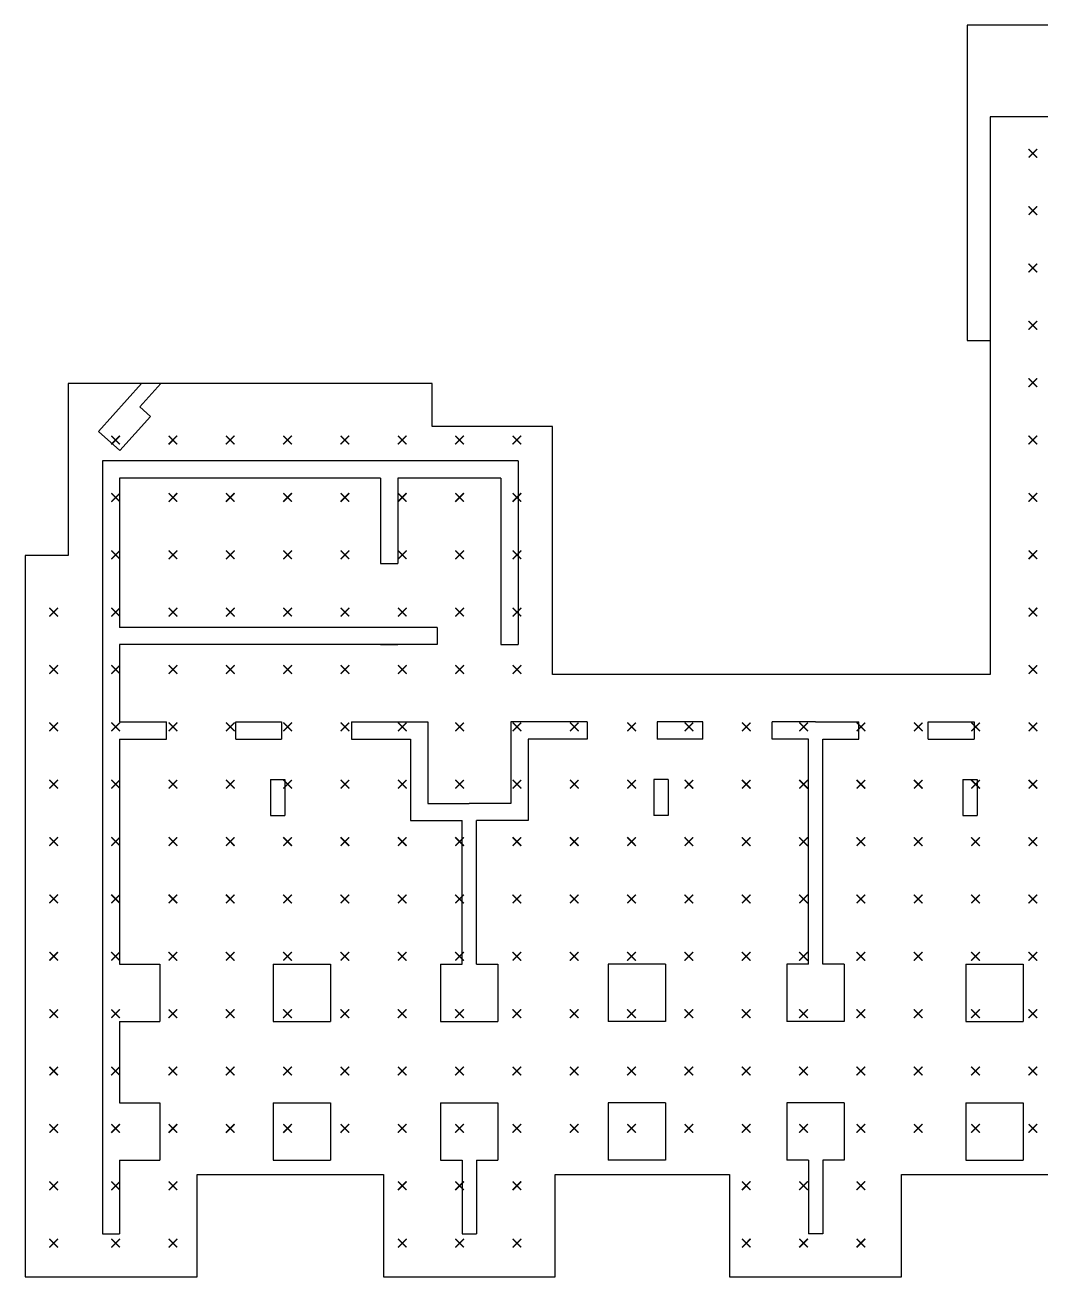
# Model space of a CAD drawing. Header units: millimetres. Extents: x 262481 to 2519995, y -394348 to 364571.
# Drawn here: x 348190 to 365912, y -131568 to -109743 of the extents above; entities that cross this region are included whole.
import ezdxf

# ---------------------------------------------------------------- set-up
doc = ezdxf.new("R2010")
doc.units = ezdxf.units.MM
doc.header["$LTSCALE"] = 65
for name, color, linetype in [('BARR', 1, 'Continuous'), ('DIM', 7, 'Continuous'), ('XREBAR', 1, 'Continuous')]:
    doc.layers.add(name, color=color, linetype=linetype)

msp = doc.modelspace()

# ---------------------------------------------------------------- linework, layer by layer
at = {"color": 3, "linetype": 'ByBlock'}
msp.add_lwpolyline([(366140.3, -111342.9), (365025.3, -111342.9), (365025.3, -121067.9), (357390.3, -121067.9), (357390.3, -116742.9), (355290.3, -116742.9), (355290.3, -115992.9), (348940.3, -115992.9), (348940.3, -118992.9), (348190.3, -118992.9), (348190.3, -131567.9), (351190.3, -131567.9), (351190.3, -129782.9), (354440.3, -129782.9), (354440.3, -131567.9), (357440.3, -131567.9), (357440.3, -129782.9), (360480.3, -129782.9), (360480.3, -131567.9), (363480.3, -131567.9), (363480.3, -129782.9), (366520.3, -129782.9)], dxfattribs=at)
at = {"layer": 'BARR', "color": 2}
msp.add_lwpolyline([(369140.3, -109742.9), (364625.3, -109742.9), (364625.3, -115242.9), (365025.3, -115242.9), (365025.3, -121067.9), (357390.3, -121067.9), (357390.3, -116742.9), (355290.3, -116742.9), (355290.3, -115992.9), (348940.3, -115992.9), (348940.3, -118992.9), (348190.3, -118992.9), (348190.3, -131567.9), (351190.3, -131567.9), (351190.3, -129782.9), (354440.3, -129782.9), (354440.3, -131567.9), (357440.3, -131567.9), (357440.3, -129782.9), (360480.3, -129782.9), (360480.3, -131567.9), (363480.3, -131567.9), (363480.3, -129782.9), (366520.3, -129782.9)], dxfattribs=at)
at = {"layer": 'DIM', "color": 5}
for p, q in [((350224.6, -115992.9), (349473.7, -116826.8)), ((350561, -115992.9), (350194.8, -116399.6)), ((350380.6, -116566.9), (350194.8, -116399.6)), ((349845.3, -117161.4), (350380.6, -116566.9)), ((349473.7, -116826.8), (349845.3, -117161.4)), ((349540.3, -117342.9), (349540.3, -130817.9)), ((356790.3, -117342.9), (349540.3, -117342.9)), ((356790.3, -117342.9), (356790.3, -120542.9)), ((354390.3, -117642.9), (349840.3, -117642.9)), ((349840.3, -117642.9), (349840.3, -120242.9)), ((354390.3, -117642.9), (354390.3, -119132.9)), ((356490.3, -117642.9), (354690.3, -117642.9)), ((354690.3, -117642.9), (354690.3, -119132.9)), ((356490.3, -117642.9), (356490.3, -120542.9)), ((354390.3, -119132.9), (354690.3, -119132.9)), ((355380.3, -120242.9), (349840.3, -120242.9)), ((355380.3, -120242.9), (355380.3, -120542.9)), ((355380.3, -120542.9), (349840.3, -120542.9)), ((349840.3, -120542.9), (349840.3, -121892.9)), ((354390.3, -120542.9), (354690.3, -120542.9)), ((356490.3, -120542.9), (356790.3, -120542.9)), ((349840.3, -121892.9), (350655.3, -121892.9)), ((350655.3, -122192.9), (350655.3, -121892.9)), ((351865.3, -122192.9), (351865.3, -121892.9)), ((351865.3, -121892.9), (352665.3, -121892.9)), ((352665.3, -121892.9), (352665.3, -122192.9)), ((353885.3, -121892.9), (353885.3, -122192.9)), ((353885.3, -121892.9), (355215.3, -121892.9)), ((355215.3, -121892.9), (355215.3, -123312.9)), ((357995.3, -121892.9), (356665.3, -121892.9)), ((356665.3, -121892.9), (356665.3, -123312.9)), ((357995.3, -121892.9), (357995.3, -122192.9)), ((359215.3, -121892.9), (359215.3, -122192.9)), ((360015.3, -121892.9), (359215.3, -121892.9)), ((360015.3, -122192.9), (360015.3, -121892.9)), ((361225.3, -122192.9), (361225.3, -121892.9)), ((361980.3, -121892.9), (361225.3, -121892.9)), ((361980.3, -121892.9), (362735.3, -121892.9)), ((362735.3, -122192.9), (362735.3, -121892.9)), ((363945.3, -122192.9), (363945.3, -121892.9)), ((363945.3, -121892.9), (364745.3, -121892.9)), ((364745.3, -121892.9), (364745.3, -122192.9)), ((349840.3, -122192.9), (350655.3, -122192.9)), ((349840.3, -122192.9), (349840.3, -126112.9)), ((351865.3, -122192.9), (352665.3, -122192.9)), ((353885.3, -122192.9), (354915.3, -122192.9)), ((354915.3, -122192.9), (354915.3, -123612.9)), ((357995.3, -122192.9), (356965.3, -122192.9)), ((356965.3, -122192.9), (356965.3, -123612.9)), ((360015.3, -122192.9), (359215.3, -122192.9)), ((361855.3, -122192.9), (361225.3, -122192.9)), ((361855.3, -126112.9), (361855.3, -122192.9)), ((362105.3, -126112.9), (362105.3, -122192.9)), ((362105.3, -122192.9), (362735.3, -122192.9)), ((363945.3, -122192.9), (364745.3, -122192.9)), ((352470.3, -122892.9), (352470.3, -123522.9)), ((352470.3, -122892.9), (352720.3, -122892.9)), ((352720.3, -122892.9), (352720.3, -123522.9)), ((359160.3, -122892.9), (359160.3, -123522.9)), ((359410.3, -122892.9), (359160.3, -122892.9)), ((359410.3, -122892.9), (359410.3, -123522.9)), ((364550.3, -122892.9), (364550.3, -123522.9)), ((364550.3, -122892.9), (364800.3, -122892.9)), ((364800.3, -122892.9), (364800.3, -123522.9)), ((352470.3, -123522.9), (352720.3, -123522.9)), ((355215.3, -123312.9), (355940.3, -123312.9)), ((356665.3, -123312.9), (355940.3, -123312.9)), ((359410.3, -123522.9), (359160.3, -123522.9)), ((364550.3, -123522.9), (364800.3, -123522.9)), ((354915.3, -123612.9), (355815.3, -123612.9)), ((355815.3, -126112.9), (355815.3, -123612.9)), ((356065.3, -126112.9), (356065.3, -123612.9)), ((356965.3, -123612.9), (356065.3, -123612.9)), ((349840.3, -126112.9), (350540.3, -126112.9)), ((350540.3, -126112.9), (350540.3, -127112.9)), ((352520.3, -126112.9), (353520.3, -126112.9)), ((352520.3, -126112.9), (352520.3, -127112.9)), ((353520.3, -126112.9), (353520.3, -127112.9)), ((355440.3, -126112.9), (355815.3, -126112.9)), ((355440.3, -126112.9), (355440.3, -127112.9)), ((356065.3, -126112.9), (356440.3, -126112.9)), ((356440.3, -126112.9), (356440.3, -127112.9)), ((359360.3, -126112.9), (358360.3, -126112.9)), ((358360.3, -126112.9), (358360.3, -127112.9)), ((359360.3, -126112.9), (359360.3, -127112.9)), ((361855.3, -126112.9), (361480.3, -126112.9)), ((361480.3, -126112.9), (361480.3, -127112.9)), ((362480.3, -126112.9), (362105.3, -126112.9)), ((362480.3, -126112.9), (362480.3, -127112.9)), ((364600.3, -126112.9), (365600.3, -126112.9)), ((364600.3, -126112.9), (364600.3, -127112.9)), ((365600.3, -126112.9), (365600.3, -127112.9)), ((349840.3, -127112.9), (349840.3, -128532.9)), ((349840.3, -127112.9), (350540.3, -127112.9)), ((352520.3, -127112.9), (353520.3, -127112.9)), ((355440.3, -127112.9), (356440.3, -127112.9)), ((359360.3, -127112.9), (358360.3, -127112.9)), ((362480.3, -127112.9), (361480.3, -127112.9)), ((364600.3, -127112.9), (365600.3, -127112.9)), ((349840.3, -128532.9), (350540.3, -128532.9)), ((350540.3, -128532.9), (350540.3, -129532.9)), ((352520.3, -128532.9), (353520.3, -128532.9)), ((352520.3, -128532.9), (352520.3, -129532.9)), ((353520.3, -128532.9), (353520.3, -129532.9)), ((355440.3, -128532.9), (356440.3, -128532.9)), ((355440.3, -128532.9), (355440.3, -129532.9)), ((356440.3, -128532.9), (356440.3, -129532.9)), ((359360.3, -128532.9), (358360.3, -128532.9)), ((358360.3, -128532.9), (358360.3, -129532.9)), ((359360.3, -128532.9), (359360.3, -129532.9)), ((362480.3, -128532.9), (361480.3, -128532.9)), ((361480.3, -128532.9), (361480.3, -129532.9)), ((362480.3, -128532.9), (362480.3, -129532.9)), ((364600.3, -128532.9), (365600.3, -128532.9)), ((364600.3, -128532.9), (364600.3, -129532.9)), ((365600.3, -128532.9), (365600.3, -129532.9)), ((349840.3, -129532.9), (349840.3, -130817.9)), ((349840.3, -129532.9), (350540.3, -129532.9)), ((352520.3, -129532.9), (353520.3, -129532.9)), ((355440.3, -129532.9), (355815.3, -129532.9)), ((355815.3, -129532.9), (355815.3, -130817.9)), ((356065.3, -129532.9), (356065.3, -130817.9)), ((356065.3, -129532.9), (356440.3, -129532.9)), ((359360.3, -129532.9), (358360.3, -129532.9)), ((361855.3, -129532.9), (361480.3, -129532.9)), ((361855.3, -129532.9), (361855.3, -130817.9)), ((362105.3, -129532.9), (362105.3, -130817.9)), ((362480.3, -129532.9), (362105.3, -129532.9)), ((364600.3, -129532.9), (365600.3, -129532.9)), ((349540.3, -130817.9), (349840.3, -130817.9)), ((355815.3, -130817.9), (356065.3, -130817.9)), ((362105.3, -130817.9), (361855.3, -130817.9))]:
    msp.add_line(p, q, dxfattribs=at)
at = {"layer": 'XREBAR', "color": 11, "linetype": 'Continuous', "ltscale": 4.95765e-09, "const_width": 25}
for points in [[(365695.3, -112052.9), (365845.3, -111902.9), (365770.3, -111977.9), (365695.3, -111902.9), (365845.3, -112052.9)], [(365695.3, -113052.9), (365845.3, -112902.9), (365770.3, -112977.9), (365695.3, -112902.9), (365845.3, -113052.9)], [(365695.3, -114052.9), (365845.3, -113902.9), (365770.3, -113977.9), (365695.3, -113902.9), (365845.3, -114052.9)], [(365695.3, -115052.9), (365845.3, -114902.9), (365770.3, -114977.9), (365695.3, -114902.9), (365845.3, -115052.9)], [(365695.3, -116052.9), (365845.3, -115902.9), (365770.3, -115977.9), (365695.3, -115902.9), (365845.3, -116052.9)], [(349695.3, -117052.9), (349845.3, -116902.9), (349770.3, -116977.9), (349695.3, -116902.9), (349845.3, -117052.9)], [(350695.3, -117052.9), (350845.3, -116902.9), (350770.3, -116977.9), (350695.3, -116902.9), (350845.3, -117052.9)], [(351695.3, -117052.9), (351845.3, -116902.9), (351770.3, -116977.9), (351695.3, -116902.9), (351845.3, -117052.9)], [(352695.3, -117052.9), (352845.3, -116902.9), (352770.3, -116977.9), (352695.3, -116902.9), (352845.3, -117052.9)], [(353695.3, -117052.9), (353845.3, -116902.9), (353770.3, -116977.9), (353695.3, -116902.9), (353845.3, -117052.9)], [(354695.3, -117052.9), (354845.3, -116902.9), (354770.3, -116977.9), (354695.3, -116902.9), (354845.3, -117052.9)], [(355695.3, -117052.9), (355845.3, -116902.9), (355770.3, -116977.9), (355695.3, -116902.9), (355845.3, -117052.9)], [(356695.3, -117052.9), (356845.3, -116902.9), (356770.3, -116977.9), (356695.3, -116902.9), (356845.3, -117052.9)], [(365695.3, -117052.9), (365845.3, -116902.9), (365770.3, -116977.9), (365695.3, -116902.9), (365845.3, -117052.9)], [(349695.3, -118052.9), (349845.3, -117902.9), (349770.3, -117977.9), (349695.3, -117902.9), (349845.3, -118052.9)], [(350695.3, -118052.9), (350845.3, -117902.9), (350770.3, -117977.9), (350695.3, -117902.9), (350845.3, -118052.9)], [(351695.3, -118052.9), (351845.3, -117902.9), (351770.3, -117977.9), (351695.3, -117902.9), (351845.3, -118052.9)], [(352695.3, -118052.9), (352845.3, -117902.9), (352770.3, -117977.9), (352695.3, -117902.9), (352845.3, -118052.9)], [(353695.3, -118052.9), (353845.3, -117902.9), (353770.3, -117977.9), (353695.3, -117902.9), (353845.3, -118052.9)], [(354695.3, -118052.9), (354845.3, -117902.9), (354770.3, -117977.9), (354695.3, -117902.9), (354845.3, -118052.9)], [(355695.3, -118052.9), (355845.3, -117902.9), (355770.3, -117977.9), (355695.3, -117902.9), (355845.3, -118052.9)], [(356695.3, -118052.9), (356845.3, -117902.9), (356770.3, -117977.9), (356695.3, -117902.9), (356845.3, -118052.9)], [(365695.3, -118052.9), (365845.3, -117902.9), (365770.3, -117977.9), (365695.3, -117902.9), (365845.3, -118052.9)], [(349695.3, -119052.9), (349845.3, -118902.9), (349770.3, -118977.9), (349695.3, -118902.9), (349845.3, -119052.9)], [(350695.3, -119052.9), (350845.3, -118902.9), (350770.3, -118977.9), (350695.3, -118902.9), (350845.3, -119052.9)], [(351695.3, -119052.9), (351845.3, -118902.9), (351770.3, -118977.9), (351695.3, -118902.9), (351845.3, -119052.9)], [(352695.3, -119052.9), (352845.3, -118902.9), (352770.3, -118977.9), (352695.3, -118902.9), (352845.3, -119052.9)], [(353695.3, -119052.9), (353845.3, -118902.9), (353770.3, -118977.9), (353695.3, -118902.9), (353845.3, -119052.9)], [(354695.3, -119052.9), (354845.3, -118902.9), (354770.3, -118977.9), (354695.3, -118902.9), (354845.3, -119052.9)], [(355695.3, -119052.9), (355845.3, -118902.9), (355770.3, -118977.9), (355695.3, -118902.9), (355845.3, -119052.9)], [(356695.3, -119052.9), (356845.3, -118902.9), (356770.3, -118977.9), (356695.3, -118902.9), (356845.3, -119052.9)], [(365695.3, -119052.9), (365845.3, -118902.9), (365770.3, -118977.9), (365695.3, -118902.9), (365845.3, -119052.9)], [(348615.3, -120052.9), (348765.3, -119902.9), (348690.3, -119977.9), (348615.3, -119902.9), (348765.3, -120052.9)], [(349695.3, -120052.9), (349845.3, -119902.9), (349770.3, -119977.9), (349695.3, -119902.9), (349845.3, -120052.9)], [(350695.3, -120052.9), (350845.3, -119902.9), (350770.3, -119977.9), (350695.3, -119902.9), (350845.3, -120052.9)], [(351695.3, -120052.9), (351845.3, -119902.9), (351770.3, -119977.9), (351695.3, -119902.9), (351845.3, -120052.9)], [(352695.3, -120052.9), (352845.3, -119902.9), (352770.3, -119977.9), (352695.3, -119902.9), (352845.3, -120052.9)], [(353695.3, -120052.9), (353845.3, -119902.9), (353770.3, -119977.9), (353695.3, -119902.9), (353845.3, -120052.9)], [(354695.3, -120052.9), (354845.3, -119902.9), (354770.3, -119977.9), (354695.3, -119902.9), (354845.3, -120052.9)], [(355695.3, -120052.9), (355845.3, -119902.9), (355770.3, -119977.9), (355695.3, -119902.9), (355845.3, -120052.9)], [(356695.3, -120052.9), (356845.3, -119902.9), (356770.3, -119977.9), (356695.3, -119902.9), (356845.3, -120052.9)], [(365695.3, -120052.9), (365845.3, -119902.9), (365770.3, -119977.9), (365695.3, -119902.9), (365845.3, -120052.9)], [(348615.3, -121052.9), (348765.3, -120902.9), (348690.3, -120977.9), (348615.3, -120902.9), (348765.3, -121052.9)], [(349695.3, -121052.9), (349845.3, -120902.9), (349770.3, -120977.9), (349695.3, -120902.9), (349845.3, -121052.9)], [(350695.3, -121052.9), (350845.3, -120902.9), (350770.3, -120977.9), (350695.3, -120902.9), (350845.3, -121052.9)], [(351695.3, -121052.9), (351845.3, -120902.9), (351770.3, -120977.9), (351695.3, -120902.9), (351845.3, -121052.9)], [(352695.3, -121052.9), (352845.3, -120902.9), (352770.3, -120977.9), (352695.3, -120902.9), (352845.3, -121052.9)], [(353695.3, -121052.9), (353845.3, -120902.9), (353770.3, -120977.9), (353695.3, -120902.9), (353845.3, -121052.9)], [(354695.3, -121052.9), (354845.3, -120902.9), (354770.3, -120977.9), (354695.3, -120902.9), (354845.3, -121052.9)], [(355695.3, -121052.9), (355845.3, -120902.9), (355770.3, -120977.9), (355695.3, -120902.9), (355845.3, -121052.9)], [(356695.3, -121052.9), (356845.3, -120902.9), (356770.3, -120977.9), (356695.3, -120902.9), (356845.3, -121052.9)], [(365695.3, -121052.9), (365845.3, -120902.9), (365770.3, -120977.9), (365695.3, -120902.9), (365845.3, -121052.9)], [(348615.3, -122052.9), (348765.3, -121902.9), (348690.3, -121977.9), (348615.3, -121902.9), (348765.3, -122052.9)], [(349695.3, -122052.9), (349845.3, -121902.9), (349770.3, -121977.9), (349695.3, -121902.9), (349845.3, -122052.9)], [(350695.3, -122052.9), (350845.3, -121902.9), (350770.3, -121977.9), (350695.3, -121902.9), (350845.3, -122052.9)], [(351695.3, -122052.9), (351845.3, -121902.9), (351770.3, -121977.9), (351695.3, -121902.9), (351845.3, -122052.9)], [(352695.3, -122052.9), (352845.3, -121902.9), (352770.3, -121977.9), (352695.3, -121902.9), (352845.3, -122052.9)], [(353695.3, -122052.9), (353845.3, -121902.9), (353770.3, -121977.9), (353695.3, -121902.9), (353845.3, -122052.9)], [(354695.3, -122052.9), (354845.3, -121902.9), (354770.3, -121977.9), (354695.3, -121902.9), (354845.3, -122052.9)], [(355695.3, -122052.9), (355845.3, -121902.9), (355770.3, -121977.9), (355695.3, -121902.9), (355845.3, -122052.9)], [(356695.3, -122052.9), (356845.3, -121902.9), (356770.3, -121977.9), (356695.3, -121902.9), (356845.3, -122052.9)], [(357695.3, -122052.9), (357845.3, -121902.9), (357770.3, -121977.9), (357695.3, -121902.9), (357845.3, -122052.9)], [(358695.3, -122052.9), (358845.3, -121902.9), (358770.3, -121977.9), (358695.3, -121902.9), (358845.3, -122052.9)], [(359695.3, -122052.9), (359845.3, -121902.9), (359770.3, -121977.9), (359695.3, -121902.9), (359845.3, -122052.9)], [(360695.3, -122052.9), (360845.3, -121902.9), (360770.3, -121977.9), (360695.3, -121902.9), (360845.3, -122052.9)], [(361695.3, -122052.9), (361845.3, -121902.9), (361770.3, -121977.9), (361695.3, -121902.9), (361845.3, -122052.9)], [(362695.3, -122052.9), (362845.3, -121902.9), (362770.3, -121977.9), (362695.3, -121902.9), (362845.3, -122052.9)], [(363695.3, -122052.9), (363845.3, -121902.9), (363770.3, -121977.9), (363695.3, -121902.9), (363845.3, -122052.9)], [(364695.3, -122052.9), (364845.3, -121902.9), (364770.3, -121977.9), (364695.3, -121902.9), (364845.3, -122052.9)], [(365695.3, -122052.9), (365845.3, -121902.9), (365770.3, -121977.9), (365695.3, -121902.9), (365845.3, -122052.9)], [(348615.3, -123052.9), (348765.3, -122902.9), (348690.3, -122977.9), (348615.3, -122902.9), (348765.3, -123052.9)], [(349695.3, -123052.9), (349845.3, -122902.9), (349770.3, -122977.9), (349695.3, -122902.9), (349845.3, -123052.9)], [(350695.3, -123052.9), (350845.3, -122902.9), (350770.3, -122977.9), (350695.3, -122902.9), (350845.3, -123052.9)], [(351695.3, -123052.9), (351845.3, -122902.9), (351770.3, -122977.9), (351695.3, -122902.9), (351845.3, -123052.9)], [(352695.3, -123052.9), (352845.3, -122902.9), (352770.3, -122977.9), (352695.3, -122902.9), (352845.3, -123052.9)], [(353695.3, -123052.9), (353845.3, -122902.9), (353770.3, -122977.9), (353695.3, -122902.9), (353845.3, -123052.9)], [(354695.3, -123052.9), (354845.3, -122902.9), (354770.3, -122977.9), (354695.3, -122902.9), (354845.3, -123052.9)], [(355695.3, -123052.9), (355845.3, -122902.9), (355770.3, -122977.9), (355695.3, -122902.9), (355845.3, -123052.9)], [(356695.3, -123052.9), (356845.3, -122902.9), (356770.3, -122977.9), (356695.3, -122902.9), (356845.3, -123052.9)], [(357695.3, -123052.9), (357845.3, -122902.9), (357770.3, -122977.9), (357695.3, -122902.9), (357845.3, -123052.9)], [(358695.3, -123052.9), (358845.3, -122902.9), (358770.3, -122977.9), (358695.3, -122902.9), (358845.3, -123052.9)], [(359695.3, -123052.9), (359845.3, -122902.9), (359770.3, -122977.9), (359695.3, -122902.9), (359845.3, -123052.9)], [(360695.3, -123052.9), (360845.3, -122902.9), (360770.3, -122977.9), (360695.3, -122902.9), (360845.3, -123052.9)], [(361695.3, -123052.9), (361845.3, -122902.9), (361770.3, -122977.9), (361695.3, -122902.9), (361845.3, -123052.9)], [(362695.3, -123052.9), (362845.3, -122902.9), (362770.3, -122977.9), (362695.3, -122902.9), (362845.3, -123052.9)], [(363695.3, -123052.9), (363845.3, -122902.9), (363770.3, -122977.9), (363695.3, -122902.9), (363845.3, -123052.9)], [(364695.3, -123052.9), (364845.3, -122902.9), (364770.3, -122977.9), (364695.3, -122902.9), (364845.3, -123052.9)], [(365695.3, -123052.9), (365845.3, -122902.9), (365770.3, -122977.9), (365695.3, -122902.9), (365845.3, -123052.9)], [(348615.3, -124052.9), (348765.3, -123902.9), (348690.3, -123977.9), (348615.3, -123902.9), (348765.3, -124052.9)], [(349695.3, -124052.9), (349845.3, -123902.9), (349770.3, -123977.9), (349695.3, -123902.9), (349845.3, -124052.9)], [(350695.3, -124052.9), (350845.3, -123902.9), (350770.3, -123977.9), (350695.3, -123902.9), (350845.3, -124052.9)], [(351695.3, -124052.9), (351845.3, -123902.9), (351770.3, -123977.9), (351695.3, -123902.9), (351845.3, -124052.9)], [(352695.3, -124052.9), (352845.3, -123902.9), (352770.3, -123977.9), (352695.3, -123902.9), (352845.3, -124052.9)], [(353695.3, -124052.9), (353845.3, -123902.9), (353770.3, -123977.9), (353695.3, -123902.9), (353845.3, -124052.9)], [(354695.3, -124052.9), (354845.3, -123902.9), (354770.3, -123977.9), (354695.3, -123902.9), (354845.3, -124052.9)], [(355695.3, -124052.9), (355845.3, -123902.9), (355770.3, -123977.9), (355695.3, -123902.9), (355845.3, -124052.9)], [(356695.3, -124052.9), (356845.3, -123902.9), (356770.3, -123977.9), (356695.3, -123902.9), (356845.3, -124052.9)], [(357695.3, -124052.9), (357845.3, -123902.9), (357770.3, -123977.9), (357695.3, -123902.9), (357845.3, -124052.9)], [(358695.3, -124052.9), (358845.3, -123902.9), (358770.3, -123977.9), (358695.3, -123902.9), (358845.3, -124052.9)], [(359695.3, -124052.9), (359845.3, -123902.9), (359770.3, -123977.9), (359695.3, -123902.9), (359845.3, -124052.9)], [(360695.3, -124052.9), (360845.3, -123902.9), (360770.3, -123977.9), (360695.3, -123902.9), (360845.3, -124052.9)], [(361695.3, -124052.9), (361845.3, -123902.9), (361770.3, -123977.9), (361695.3, -123902.9), (361845.3, -124052.9)], [(362695.3, -124052.9), (362845.3, -123902.9), (362770.3, -123977.9), (362695.3, -123902.9), (362845.3, -124052.9)], [(363695.3, -124052.9), (363845.3, -123902.9), (363770.3, -123977.9), (363695.3, -123902.9), (363845.3, -124052.9)], [(364695.3, -124052.9), (364845.3, -123902.9), (364770.3, -123977.9), (364695.3, -123902.9), (364845.3, -124052.9)], [(365695.3, -124052.9), (365845.3, -123902.9), (365770.3, -123977.9), (365695.3, -123902.9), (365845.3, -124052.9)], [(348615.3, -125052.9), (348765.3, -124902.9), (348690.3, -124977.9), (348615.3, -124902.9), (348765.3, -125052.9)], [(349695.3, -125052.9), (349845.3, -124902.9), (349770.3, -124977.9), (349695.3, -124902.9), (349845.3, -125052.9)], [(350695.3, -125052.9), (350845.3, -124902.9), (350770.3, -124977.9), (350695.3, -124902.9), (350845.3, -125052.9)], [(351695.3, -125052.9), (351845.3, -124902.9), (351770.3, -124977.9), (351695.3, -124902.9), (351845.3, -125052.9)], [(352695.3, -125052.9), (352845.3, -124902.9), (352770.3, -124977.9), (352695.3, -124902.9), (352845.3, -125052.9)], [(353695.3, -125052.9), (353845.3, -124902.9), (353770.3, -124977.9), (353695.3, -124902.9), (353845.3, -125052.9)], [(354695.3, -125052.9), (354845.3, -124902.9), (354770.3, -124977.9), (354695.3, -124902.9), (354845.3, -125052.9)], [(355695.3, -125052.9), (355845.3, -124902.9), (355770.3, -124977.9), (355695.3, -124902.9), (355845.3, -125052.9)], [(356695.3, -125052.9), (356845.3, -124902.9), (356770.3, -124977.9), (356695.3, -124902.9), (356845.3, -125052.9)], [(357695.3, -125052.9), (357845.3, -124902.9), (357770.3, -124977.9), (357695.3, -124902.9), (357845.3, -125052.9)], [(358695.3, -125052.9), (358845.3, -124902.9), (358770.3, -124977.9), (358695.3, -124902.9), (358845.3, -125052.9)], [(359695.3, -125052.9), (359845.3, -124902.9), (359770.3, -124977.9), (359695.3, -124902.9), (359845.3, -125052.9)], [(360695.3, -125052.9), (360845.3, -124902.9), (360770.3, -124977.9), (360695.3, -124902.9), (360845.3, -125052.9)], [(361695.3, -125052.9), (361845.3, -124902.9), (361770.3, -124977.9), (361695.3, -124902.9), (361845.3, -125052.9)], [(362695.3, -125052.9), (362845.3, -124902.9), (362770.3, -124977.9), (362695.3, -124902.9), (362845.3, -125052.9)], [(363695.3, -125052.9), (363845.3, -124902.9), (363770.3, -124977.9), (363695.3, -124902.9), (363845.3, -125052.9)], [(364695.3, -125052.9), (364845.3, -124902.9), (364770.3, -124977.9), (364695.3, -124902.9), (364845.3, -125052.9)], [(365695.3, -125052.9), (365845.3, -124902.9), (365770.3, -124977.9), (365695.3, -124902.9), (365845.3, -125052.9)], [(348615.3, -126052.9), (348765.3, -125902.9), (348690.3, -125977.9), (348615.3, -125902.9), (348765.3, -126052.9)], [(349695.3, -126052.9), (349845.3, -125902.9), (349770.3, -125977.9), (349695.3, -125902.9), (349845.3, -126052.9)], [(350695.3, -126052.9), (350845.3, -125902.9), (350770.3, -125977.9), (350695.3, -125902.9), (350845.3, -126052.9)], [(351695.3, -126052.9), (351845.3, -125902.9), (351770.3, -125977.9), (351695.3, -125902.9), (351845.3, -126052.9)], [(352695.3, -126052.9), (352845.3, -125902.9), (352770.3, -125977.9), (352695.3, -125902.9), (352845.3, -126052.9)], [(353695.3, -126052.9), (353845.3, -125902.9), (353770.3, -125977.9), (353695.3, -125902.9), (353845.3, -126052.9)], [(354695.3, -126052.9), (354845.3, -125902.9), (354770.3, -125977.9), (354695.3, -125902.9), (354845.3, -126052.9)], [(355695.3, -126052.9), (355845.3, -125902.9), (355770.3, -125977.9), (355695.3, -125902.9), (355845.3, -126052.9)], [(356695.3, -126052.9), (356845.3, -125902.9), (356770.3, -125977.9), (356695.3, -125902.9), (356845.3, -126052.9)], [(357695.3, -126052.9), (357845.3, -125902.9), (357770.3, -125977.9), (357695.3, -125902.9), (357845.3, -126052.9)], [(358695.3, -126052.9), (358845.3, -125902.9), (358770.3, -125977.9), (358695.3, -125902.9), (358845.3, -126052.9)], [(359695.3, -126052.9), (359845.3, -125902.9), (359770.3, -125977.9), (359695.3, -125902.9), (359845.3, -126052.9)], [(360695.3, -126052.9), (360845.3, -125902.9), (360770.3, -125977.9), (360695.3, -125902.9), (360845.3, -126052.9)], [(361695.3, -126052.9), (361845.3, -125902.9), (361770.3, -125977.9), (361695.3, -125902.9), (361845.3, -126052.9)], [(362695.3, -126052.9), (362845.3, -125902.9), (362770.3, -125977.9), (362695.3, -125902.9), (362845.3, -126052.9)], [(363695.3, -126052.9), (363845.3, -125902.9), (363770.3, -125977.9), (363695.3, -125902.9), (363845.3, -126052.9)], [(364695.3, -126052.9), (364845.3, -125902.9), (364770.3, -125977.9), (364695.3, -125902.9), (364845.3, -126052.9)], [(365695.3, -126052.9), (365845.3, -125902.9), (365770.3, -125977.9), (365695.3, -125902.9), (365845.3, -126052.9)], [(348615.3, -127052.9), (348765.3, -126902.9), (348690.3, -126977.9), (348615.3, -126902.9), (348765.3, -127052.9)], [(349695.3, -127052.9), (349845.3, -126902.9), (349770.3, -126977.9), (349695.3, -126902.9), (349845.3, -127052.9)], [(350695.3, -127052.9), (350845.3, -126902.9), (350770.3, -126977.9), (350695.3, -126902.9), (350845.3, -127052.9)], [(351695.3, -127052.9), (351845.3, -126902.9), (351770.3, -126977.9), (351695.3, -126902.9), (351845.3, -127052.9)], [(352695.3, -127052.9), (352845.3, -126902.9), (352770.3, -126977.9), (352695.3, -126902.9), (352845.3, -127052.9)], [(353695.3, -127052.9), (353845.3, -126902.9), (353770.3, -126977.9), (353695.3, -126902.9), (353845.3, -127052.9)], [(354695.3, -127052.9), (354845.3, -126902.9), (354770.3, -126977.9), (354695.3, -126902.9), (354845.3, -127052.9)], [(355695.3, -127052.9), (355845.3, -126902.9), (355770.3, -126977.9), (355695.3, -126902.9), (355845.3, -127052.9)], [(356695.3, -127052.9), (356845.3, -126902.9), (356770.3, -126977.9), (356695.3, -126902.9), (356845.3, -127052.9)], [(357695.3, -127052.9), (357845.3, -126902.9), (357770.3, -126977.9), (357695.3, -126902.9), (357845.3, -127052.9)], [(358695.3, -127052.9), (358845.3, -126902.9), (358770.3, -126977.9), (358695.3, -126902.9), (358845.3, -127052.9)], [(359695.3, -127052.9), (359845.3, -126902.9), (359770.3, -126977.9), (359695.3, -126902.9), (359845.3, -127052.9)], [(360695.3, -127052.9), (360845.3, -126902.9), (360770.3, -126977.9), (360695.3, -126902.9), (360845.3, -127052.9)], [(361695.3, -127052.9), (361845.3, -126902.9), (361770.3, -126977.9), (361695.3, -126902.9), (361845.3, -127052.9)], [(362695.3, -127052.9), (362845.3, -126902.9), (362770.3, -126977.9), (362695.3, -126902.9), (362845.3, -127052.9)], [(363695.3, -127052.9), (363845.3, -126902.9), (363770.3, -126977.9), (363695.3, -126902.9), (363845.3, -127052.9)], [(364695.3, -127052.9), (364845.3, -126902.9), (364770.3, -126977.9), (364695.3, -126902.9), (364845.3, -127052.9)], [(365695.3, -127052.9), (365845.3, -126902.9), (365770.3, -126977.9), (365695.3, -126902.9), (365845.3, -127052.9)], [(348615.3, -128052.9), (348765.3, -127902.9), (348690.3, -127977.9), (348615.3, -127902.9), (348765.3, -128052.9)], [(349695.3, -128052.9), (349845.3, -127902.9), (349770.3, -127977.9), (349695.3, -127902.9), (349845.3, -128052.9)], [(350695.3, -128052.9), (350845.3, -127902.9), (350770.3, -127977.9), (350695.3, -127902.9), (350845.3, -128052.9)], [(351695.3, -128052.9), (351845.3, -127902.9), (351770.3, -127977.9), (351695.3, -127902.9), (351845.3, -128052.9)], [(352695.3, -128052.9), (352845.3, -127902.9), (352770.3, -127977.9), (352695.3, -127902.9), (352845.3, -128052.9)], [(353695.3, -128052.9), (353845.3, -127902.9), (353770.3, -127977.9), (353695.3, -127902.9), (353845.3, -128052.9)], [(354695.3, -128052.9), (354845.3, -127902.9), (354770.3, -127977.9), (354695.3, -127902.9), (354845.3, -128052.9)], [(355695.3, -128052.9), (355845.3, -127902.9), (355770.3, -127977.9), (355695.3, -127902.9), (355845.3, -128052.9)], [(356695.3, -128052.9), (356845.3, -127902.9), (356770.3, -127977.9), (356695.3, -127902.9), (356845.3, -128052.9)], [(357695.3, -128052.9), (357845.3, -127902.9), (357770.3, -127977.9), (357695.3, -127902.9), (357845.3, -128052.9)], [(358695.3, -128052.9), (358845.3, -127902.9), (358770.3, -127977.9), (358695.3, -127902.9), (358845.3, -128052.9)], [(359695.3, -128052.9), (359845.3, -127902.9), (359770.3, -127977.9), (359695.3, -127902.9), (359845.3, -128052.9)], [(360695.3, -128052.9), (360845.3, -127902.9), (360770.3, -127977.9), (360695.3, -127902.9), (360845.3, -128052.9)], [(361695.3, -128052.9), (361845.3, -127902.9), (361770.3, -127977.9), (361695.3, -127902.9), (361845.3, -128052.9)], [(362695.3, -128052.9), (362845.3, -127902.9), (362770.3, -127977.9), (362695.3, -127902.9), (362845.3, -128052.9)], [(363695.3, -128052.9), (363845.3, -127902.9), (363770.3, -127977.9), (363695.3, -127902.9), (363845.3, -128052.9)], [(364695.3, -128052.9), (364845.3, -127902.9), (364770.3, -127977.9), (364695.3, -127902.9), (364845.3, -128052.9)], [(365695.3, -128052.9), (365845.3, -127902.9), (365770.3, -127977.9), (365695.3, -127902.9), (365845.3, -128052.9)], [(348615.3, -129052.9), (348765.3, -128902.9), (348690.3, -128977.9), (348615.3, -128902.9), (348765.3, -129052.9)], [(349695.3, -129052.9), (349845.3, -128902.9), (349770.3, -128977.9), (349695.3, -128902.9), (349845.3, -129052.9)], [(350695.3, -129052.9), (350845.3, -128902.9), (350770.3, -128977.9), (350695.3, -128902.9), (350845.3, -129052.9)], [(351695.3, -129052.9), (351845.3, -128902.9), (351770.3, -128977.9), (351695.3, -128902.9), (351845.3, -129052.9)], [(352695.3, -129052.9), (352845.3, -128902.9), (352770.3, -128977.9), (352695.3, -128902.9), (352845.3, -129052.9)], [(353695.3, -129052.9), (353845.3, -128902.9), (353770.3, -128977.9), (353695.3, -128902.9), (353845.3, -129052.9)], [(354695.3, -129052.9), (354845.3, -128902.9), (354770.3, -128977.9), (354695.3, -128902.9), (354845.3, -129052.9)], [(355695.3, -129052.9), (355845.3, -128902.9), (355770.3, -128977.9), (355695.3, -128902.9), (355845.3, -129052.9)], [(356695.3, -129052.9), (356845.3, -128902.9), (356770.3, -128977.9), (356695.3, -128902.9), (356845.3, -129052.9)], [(357695.3, -129052.9), (357845.3, -128902.9), (357770.3, -128977.9), (357695.3, -128902.9), (357845.3, -129052.9)], [(358695.3, -129052.9), (358845.3, -128902.9), (358770.3, -128977.9), (358695.3, -128902.9), (358845.3, -129052.9)], [(359695.3, -129052.9), (359845.3, -128902.9), (359770.3, -128977.9), (359695.3, -128902.9), (359845.3, -129052.9)], [(360695.3, -129052.9), (360845.3, -128902.9), (360770.3, -128977.9), (360695.3, -128902.9), (360845.3, -129052.9)], [(361695.3, -129052.9), (361845.3, -128902.9), (361770.3, -128977.9), (361695.3, -128902.9), (361845.3, -129052.9)], [(362695.3, -129052.9), (362845.3, -128902.9), (362770.3, -128977.9), (362695.3, -128902.9), (362845.3, -129052.9)], [(363695.3, -129052.9), (363845.3, -128902.9), (363770.3, -128977.9), (363695.3, -128902.9), (363845.3, -129052.9)], [(364695.3, -129052.9), (364845.3, -128902.9), (364770.3, -128977.9), (364695.3, -128902.9), (364845.3, -129052.9)], [(365695.3, -129052.9), (365845.3, -128902.9), (365770.3, -128977.9), (365695.3, -128902.9), (365845.3, -129052.9)], [(348615.3, -130052.9), (348765.3, -129902.9), (348690.3, -129977.9), (348615.3, -129902.9), (348765.3, -130052.9)], [(349695.3, -130052.9), (349845.3, -129902.9), (349770.3, -129977.9), (349695.3, -129902.9), (349845.3, -130052.9)], [(350695.3, -130052.9), (350845.3, -129902.9), (350770.3, -129977.9), (350695.3, -129902.9), (350845.3, -130052.9)], [(354695.3, -130052.9), (354845.3, -129902.9), (354770.3, -129977.9), (354695.3, -129902.9), (354845.3, -130052.9)], [(355695.3, -130052.9), (355845.3, -129902.9), (355770.3, -129977.9), (355695.3, -129902.9), (355845.3, -130052.9)], [(356695.3, -130052.9), (356845.3, -129902.9), (356770.3, -129977.9), (356695.3, -129902.9), (356845.3, -130052.9)], [(360695.3, -130052.9), (360845.3, -129902.9), (360770.3, -129977.9), (360695.3, -129902.9), (360845.3, -130052.9)], [(361695.3, -130052.9), (361845.3, -129902.9), (361770.3, -129977.9), (361695.3, -129902.9), (361845.3, -130052.9)], [(362695.3, -130052.9), (362845.3, -129902.9), (362770.3, -129977.9), (362695.3, -129902.9), (362845.3, -130052.9)], [(348615.3, -131052.9), (348765.3, -130902.9), (348690.3, -130977.9), (348615.3, -130902.9), (348765.3, -131052.9)], [(349695.3, -131052.9), (349845.3, -130902.9), (349770.3, -130977.9), (349695.3, -130902.9), (349845.3, -131052.9)], [(350695.3, -131052.9), (350845.3, -130902.9), (350770.3, -130977.9), (350695.3, -130902.9), (350845.3, -131052.9)], [(354695.3, -131052.9), (354845.3, -130902.9), (354770.3, -130977.9), (354695.3, -130902.9), (354845.3, -131052.9)], [(355695.3, -131052.9), (355845.3, -130902.9), (355770.3, -130977.9), (355695.3, -130902.9), (355845.3, -131052.9)], [(356695.3, -131052.9), (356845.3, -130902.9), (356770.3, -130977.9), (356695.3, -130902.9), (356845.3, -131052.9)], [(360695.3, -131052.9), (360845.3, -130902.9), (360770.3, -130977.9), (360695.3, -130902.9), (360845.3, -131052.9)], [(361695.3, -131052.9), (361845.3, -130902.9), (361770.3, -130977.9), (361695.3, -130902.9), (361845.3, -131052.9)], [(362695.3, -131052.9), (362845.3, -130902.9), (362770.3, -130977.9), (362695.3, -130902.9), (362845.3, -131052.9)]]:
    msp.add_lwpolyline(points, dxfattribs=at)

doc.saveas('drawing.dxf')
